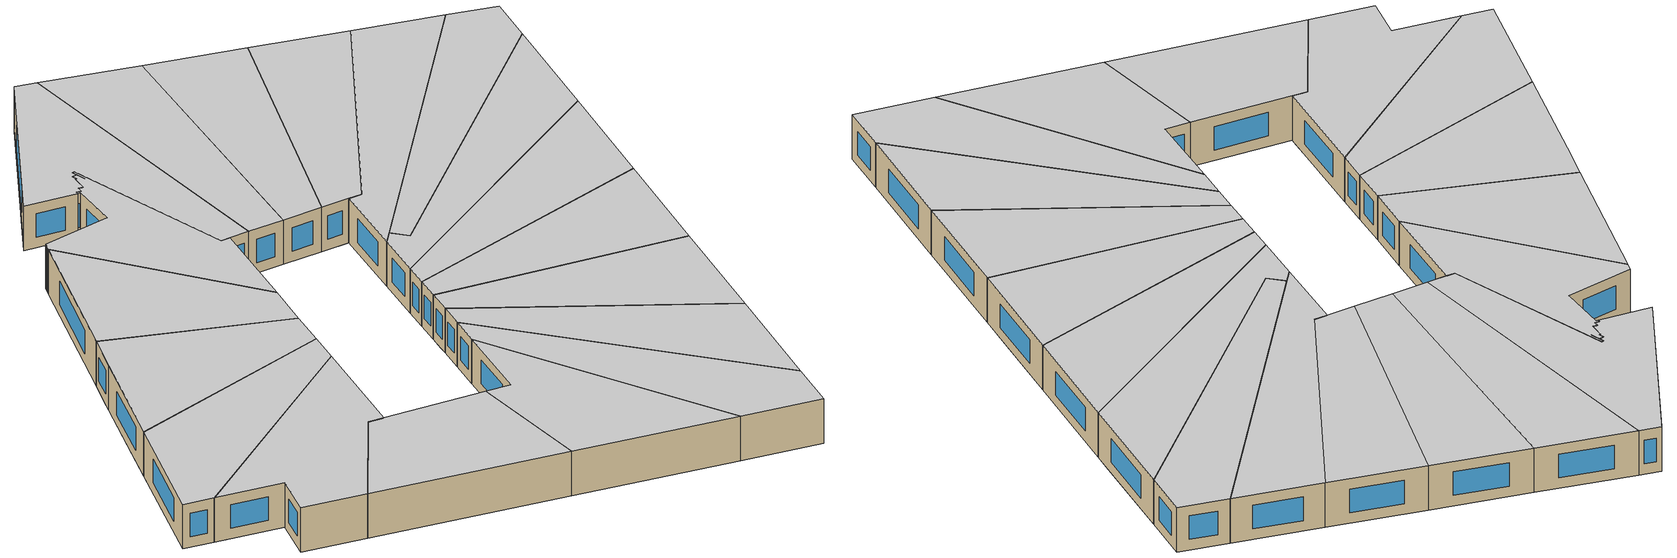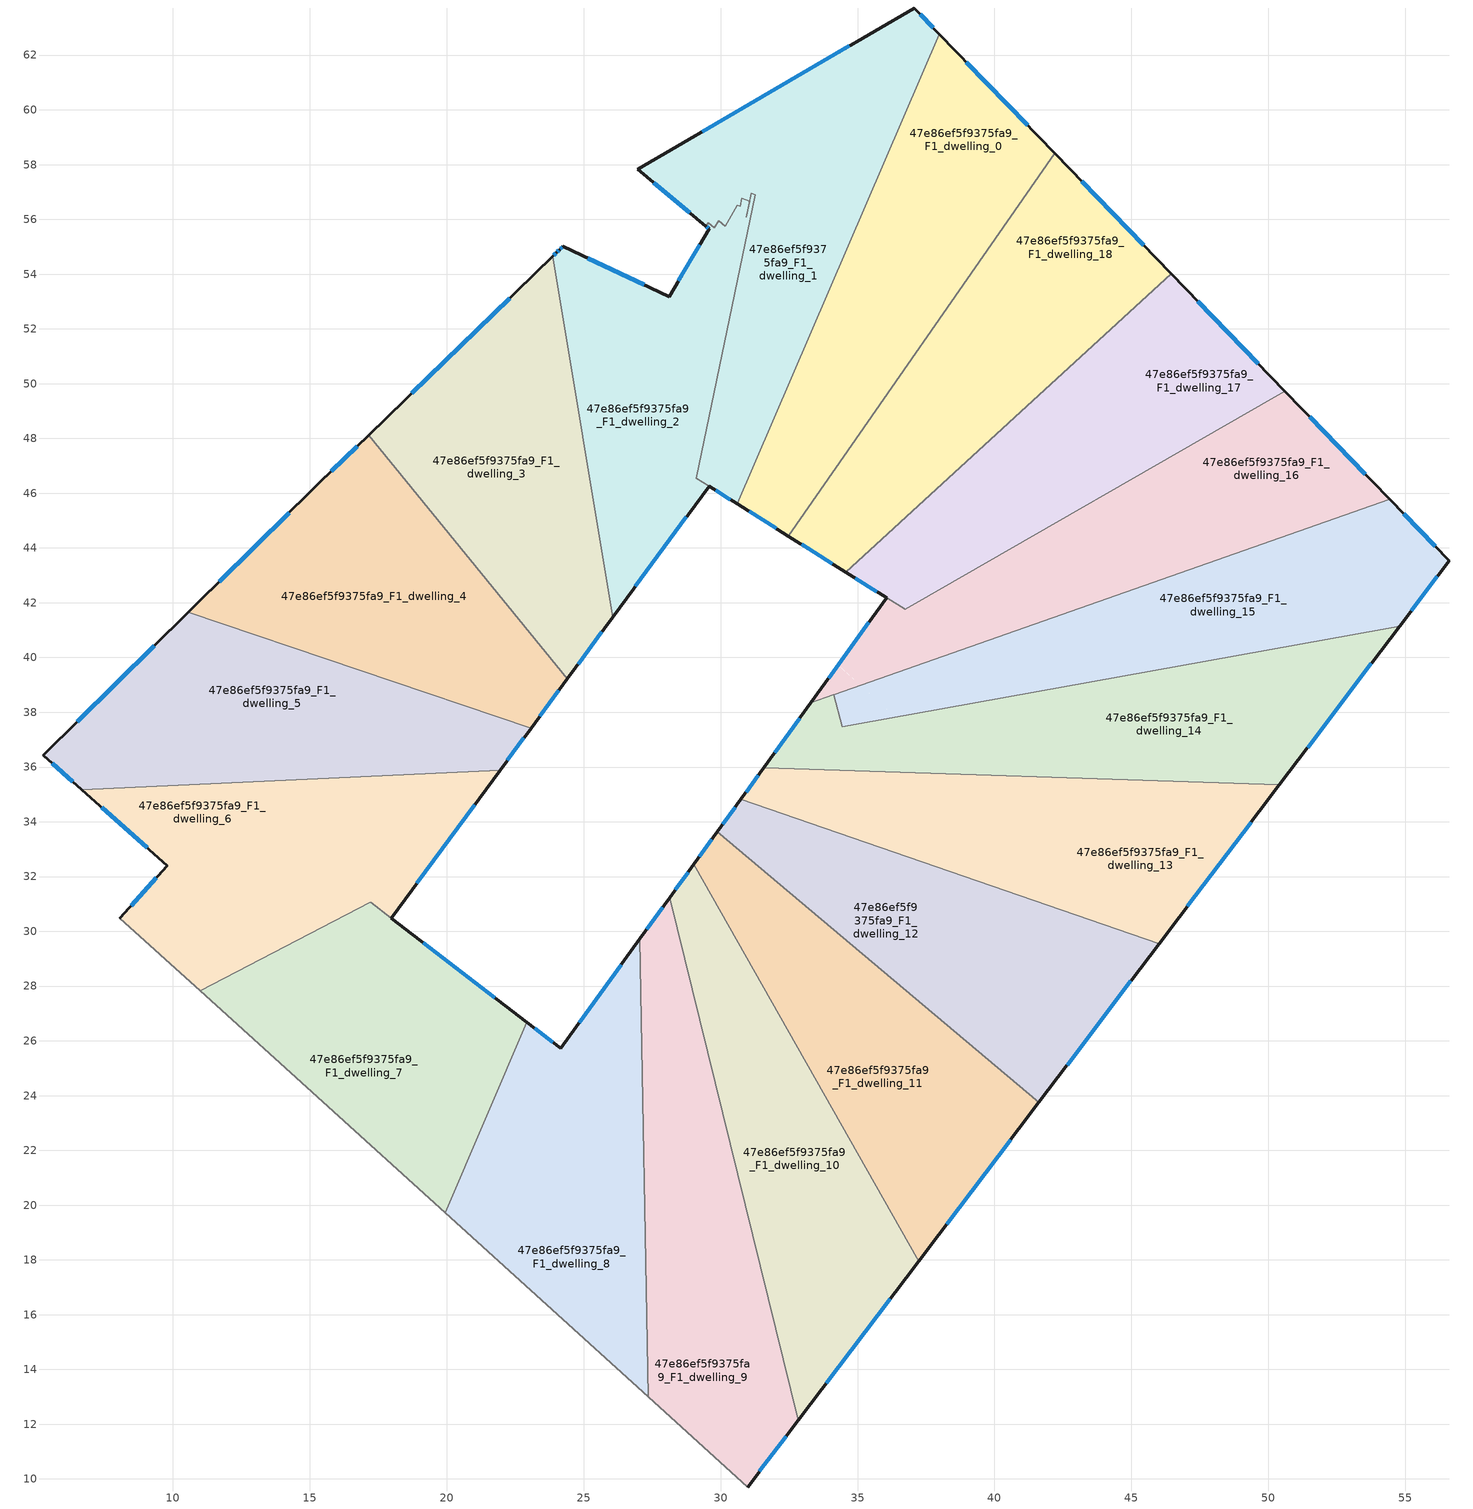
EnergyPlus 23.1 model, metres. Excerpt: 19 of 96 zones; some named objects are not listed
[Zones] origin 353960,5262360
47e86ef5f9375fa9_F1_dwelling_0
 floor to 47e86ef5f9375fa9_F0_dwelling_19 (EU_floor_Construction): 37.99,62.77 42.2,58.42 39.85,55.05 36.12,58.43 z3
 floor to 47e86ef5f9375fa9_F0_dwelling_18 (EU_floor_Construction): 39.85,55.05 37.68,51.92 34.54,54.77 36.12,58.43 z3
 floor to 47e86ef5f9375fa9_F0_dwelling_17 (EU_floor_Construction): 37.68,51.92 35.54,48.85 32.99,51.16 34.54,54.77 z3
 floor to 47e86ef5f9375fa9_F0_dwelling_16 (EU_floor_Construction): 35.54,48.85 33.27,45.57 31.33,47.32 32.99,51.16 z3
 floor to 47e86ef5f9375fa9_F0_dwelling_15 (EU_floor_Construction): 33.27,45.57 32.48,44.44 30.6,45.62 31.33,47.32 z3
 wall outside (EU_wall_Construction): 42.2,58.42 37.99,62.77 / 30.6,45.62 32.48,44.44 z3:6
 wall to 47e86ef5f9375fa9_F1_dwelling_1 (EU_wall_Construction): 37.99,62.77 30.6,45.62 z3:6
 wall to 47e86ef5f9375fa9_F1_dwelling_18 (EU_wall_Construction): 32.48,44.44 42.2,58.42 z3:6
 window (EU_Window_Construction): 41.21,59.44 38.98,61.75 / 31.04,45.34 32.04,44.71 z3.7:5.3
 ceiling to 47e86ef5f9375fa9_F2_dwelling_0 (EU_floor_Construction): 32.48,44.44 42.2,58.42 37.99,62.77 30.6,45.62 z6
47e86ef5f9375fa9_F1_dwelling_1
 floor to 47e86ef5f9375fa9_F0_dwelling_17 (EU_floor_Construction): 31.26,56.91 31.12,56.96 30.93,56.07 31.06,56.67 30.78,56.78 30.71,56.48 30.61,56.52 30.16,55.76 29.93,55.95 29.77,55.69 29.54,55.88 29.46,55.75 26.97,57.82 29.52,59.31 34.54,54.77 32.99,51.16 30.53,53.38 z3
 floor to 47e86ef5f9375fa9_F0_dwelling_19 (EU_floor_Construction): 37.07,63.72 37.99,62.77 36.12,58.43 32.93,61.31 z3
 floor to 47e86ef5f9375fa9_F0_dwelling_18 (EU_floor_Construction): 36.12,58.43 34.54,54.77 29.52,59.31 32.93,61.31 z3
 floor to 47e86ef5f9375fa9_F0_dwelling_15 (EU_floor_Construction): 31.33,47.32 30.6,45.62 29.11,46.55 29.6,48.9 z3
 floor to 47e86ef5f9375fa9_F0_dwelling_16 (EU_floor_Construction): 32.99,51.16 31.33,47.32 29.6,48.9 30.53,53.38 z3
 wall outside (EU_wall_Construction): 37.99,62.77 37.07,63.72 26.97,57.82 29.46,55.75 / 29.58,46.26 30.6,45.62 z3:6
 wall to 47e86ef5f9375fa9_F1_dwelling_2 (EU_wall_Construction): 31.12,56.96 31.26,56.91 29.11,46.55 29.58,46.26 / 31.12,56.96 30.93,56.07 / 29.46,55.75 29.54,55.88 29.77,55.69 29.93,55.95 30.16,55.76 30.61,56.52 30.71,56.48 30.78,56.78 31.06,56.67 30.93,56.07 z3:6
 window (EU_Window_Construction): 27.55,57.34 28.88,56.24 / 34.69,62.34 29.34,59.21 / 37.77,62.99 37.28,63.5 / 29.82,46.11 30.36,45.77 z3.7:5.3
 ceiling to 47e86ef5f9375fa9_F2_dwelling_1 (EU_floor_Construction): 30.6,45.62 37.99,62.77 37.07,63.72 26.97,57.82 29.46,55.75 29.54,55.88 29.77,55.69 29.93,55.95 30.16,55.76 30.61,56.52 30.71,56.48 30.78,56.78 31.06,56.67 30.93,56.07 31.12,56.96 31.26,56.91 29.11,46.55 z6
47e86ef5f9375fa9_F1_dwelling_10
 floor to 47e86ef5f9375fa9_F0_dwelling_2 (EU_floor_Construction): 34.72,22.38 37.23,17.95 35.67,15.88 30.83,20.26 29.06,27.5 z3
 floor to 47e86ef5f9375fa9_F0_dwelling_1 (EU_floor_Construction): 35.67,15.88 33.29,12.75 32.5,13.48 30.83,20.26 z3
 floor to 47e86ef5f9375fa9_F0_dwelling_3 (EU_floor_Construction): 29.02,32.45 34.72,22.38 29.06,27.5 28.14,31.23 z3
 floor to 47e86ef5f9375fa9_F0_dwelling_0 (EU_floor_Construction): 33.29,12.75 32.83,12.14 32.5,13.48 z3
 wall outside (EU_wall_Construction): 29.02,32.45 28.14,31.23 / 32.83,12.13 37.23,17.95 z3:6
 wall to 47e86ef5f9375fa9_F1_dwelling_11 (EU_wall_Construction): 37.23,17.95 29.02,32.45 z3:6
 wall to 47e86ef5f9375fa9_F1_dwelling_9 (EU_wall_Construction): 28.14,31.23 32.83,12.13 z3:6
 window (EU_Window_Construction): 28.81,32.16 28.35,31.51 / 33.86,13.5 36.19,16.58 z3.7:5.3
 ceiling to 47e86ef5f9375fa9_F2_dwelling_10 (EU_floor_Construction): 32.83,12.13 37.23,17.95 29.02,32.45 28.14,31.23 z6
47e86ef5f9375fa9_F1_dwelling_11
 floor to 47e86ef5f9375fa9_F0_dwelling_3 (EU_floor_Construction): 40.72,22.55 38.2,19.23 34.72,22.38 29.02,32.45 29.32,32.86 z3
 floor to 47e86ef5f9375fa9_F0_dwelling_2 (EU_floor_Construction): 38.2,19.23 37.23,17.95 34.72,22.38 z3
 floor to 47e86ef5f9375fa9_F0_dwelling_4 (EU_floor_Construction): 41.62,23.75 40.72,22.55 29.32,32.86 29.89,33.64 z3
 wall outside (EU_wall_Construction): 29.89,33.64 29.02,32.45 / 37.23,17.95 41.62,23.75 z3:6
 wall to 47e86ef5f9375fa9_F1_dwelling_12 (EU_wall_Construction): 41.62,23.75 29.89,33.64 z3:6
 window (EU_Window_Construction): 29.68,33.36 29.22,32.73 / 38.26,19.31 40.59,22.39 z3.7:5.3
 ceiling to 47e86ef5f9375fa9_F2_dwelling_11 (EU_floor_Construction): 37.23,17.95 41.62,23.75 29.89,33.64 29.02,32.45 z6
47e86ef5f9375fa9_F1_dwelling_12
 floor to 47e86ef5f9375fa9_F0_dwelling_4 (EU_floor_Construction): 34.98,33.35 43.24,25.88 41.62,23.75 29.89,33.64 30.73,34.81 z3
 floor to 47e86ef5f9375fa9_F0_dwelling_5 (EU_floor_Construction): 45.22,29.83 45.82,29.29 43.24,25.88 34.98,33.35 z3
 floor adiabatic (EU_floor_Construction): 46.02,29.55 45.82,29.29 45.22,29.83 z3
 wall outside (EU_wall_Construction): 30.73,34.81 29.89,33.64 / 41.62,23.75 46.02,29.55 z3:6
 wall to 47e86ef5f9375fa9_F1_dwelling_13 (EU_wall_Construction): 46.02,29.55 30.73,34.81 z3:6
 window (EU_Window_Construction): 30.53,34.54 30.08,33.92 / 42.66,25.11 44.99,28.19 z3.7:5.3
 ceiling to 47e86ef5f9375fa9_F2_dwelling_12 (EU_floor_Construction): 41.62,23.75 46.02,29.55 30.73,34.81 29.89,33.64 z6
47e86ef5f9375fa9_F1_dwelling_13
 floor to 47e86ef5f9375fa9_F0_dwelling_6 (EU_floor_Construction): 48.47,32.79 46.02,29.55 45.22,29.83 38.7,35.73 45.45,35.51 z3
 floor to 47e86ef5f9375fa9_F0_dwelling_5 (EU_floor_Construction): 45.22,29.83 34.98,33.35 32.11,35.95 38.7,35.74 z3
 floor to 47e86ef5f9375fa9_F0_dwelling_4 (EU_floor_Construction): 34.98,33.35 30.73,34.81 31.57,35.97 32.11,35.95 z3
 floor to 47e86ef5f9375fa9_F0_dwelling_7 (EU_floor_Construction): 50.41,35.35 48.47,32.79 45.45,35.51 z3
 wall outside (EU_wall_Construction): 31.57,35.97 30.73,34.81 / 46.02,29.55 50.41,35.35 z3:6
 wall to 47e86ef5f9375fa9_F1_dwelling_14 (EU_wall_Construction): 50.41,35.35 31.57,35.97 z3:6
 window (EU_Window_Construction): 31.37,35.7 30.93,35.08 / 47.05,30.92 49.38,33.99 z3.7:5.3
 ceiling to 47e86ef5f9375fa9_F2_dwelling_13 (EU_floor_Construction): 46.02,29.55 50.41,35.35 31.57,35.97 30.73,34.81 z6
47e86ef5f9375fa9_F1_dwelling_14
 floor to 47e86ef5f9375fa9_F0_dwelling_7 (EU_floor_Construction): 51.06,36.21 50.41,35.35 45.45,35.51 41.81,38.8 47.14,39.76 z3
 floor to 47e86ef5f9375fa9_F0_dwelling_6 (EU_floor_Construction): 45.45,35.51 38.7,35.73 36.39,37.82 41.81,38.8 z3
 floor to 47e86ef5f9375fa9_F0_dwelling_8 (EU_floor_Construction): 53.98,40.07 51.06,36.21 47.14,39.76 53.13,40.85 z3
 floor to 47e86ef5f9375fa9_F0_dwelling_5 (EU_floor_Construction): 36.39,37.82 38.7,35.74 32.11,35.95 32.02,36.04 31.78,36.26 33.29,38.35 34.12,38.64 34.44,37.47 z3
 floor to 47e86ef5f9375fa9_F0_dwelling_9 (EU_floor_Construction): 54.8,41.15 53.98,40.07 53.13,40.85 z3
 floor to 47e86ef5f9375fa9_F0_dwelling_4 (EU_floor_Construction): 32.02,36.04 32.11,35.95 31.57,35.97 31.78,36.25 z3
 wall outside (EU_wall_Construction): 50.41,35.35 54.8,41.15 / 33.29,38.35 31.57,35.97 z3:6
 wall to 47e86ef5f9375fa9_F1_dwelling_15 (EU_wall_Construction): 54.8,41.15 34.44,37.47 34.13,38.64 z3:6
 wall to 47e86ef5f9375fa9_F1_dwelling_16 (EU_wall_Construction): 34.12,38.64 33.29,38.35 z3:6
 window (EU_Window_Construction): 51.44,36.71 53.77,39.79 / 32.89,37.79 31.97,36.53 z3.7:5.3
 ceiling to 47e86ef5f9375fa9_F2_dwelling_14 (EU_floor_Construction): 50.41,35.35 54.8,41.15 34.44,37.47 34.13,38.64 33.29,38.35 31.57,35.97 z6
47e86ef5f9375fa9_F1_dwelling_15
 floor to 47e86ef5f9375fa9_F0_dwelling_8 (EU_floor_Construction): 53.13,40.85 47.14,39.76 44.4,42.25 49.57,44.06 z3
 floor to 47e86ef5f9375fa9_F0_dwelling_7 (EU_floor_Construction): 47.14,39.76 41.81,38.8 39.79,40.63 44.4,42.25 z3
 floor to 47e86ef5f9375fa9_F0_dwelling_9 (EU_floor_Construction): 54.43,45.77 56.6,43.53 54.8,41.15 53.13,40.85 49.57,44.06 z3
 floor to 47e86ef5f9375fa9_F0_dwelling_6 (EU_floor_Construction): 41.81,38.8 36.39,37.82 35.11,38.99 39.79,40.63 z3
 floor to 47e86ef5f9375fa9_F0_dwelling_5 (EU_floor_Construction): 36.39,37.82 34.44,37.47 34.13,38.64 35.1,38.98 z3
 wall outside (EU_wall_Construction): 54.8,41.15 56.6,43.53 54.43,45.77 z3:6
 wall to 47e86ef5f9375fa9_F1_dwelling_16 (EU_wall_Construction): 54.43,45.77 34.13,38.64 z3:6
 window (EU_Window_Construction): 56.09,44.05 54.94,45.24 / 55.22,41.71 56.18,42.97 z3.7:5.3
 ceiling to 47e86ef5f9375fa9_F2_dwelling_15 (EU_floor_Construction): 54.8,41.15 56.6,43.53 54.43,45.77 34.13,38.64 34.44,37.47 z6
47e86ef5f9375fa9_F1_dwelling_16
 floor to 47e86ef5f9375fa9_F0_dwelling_9 (EU_floor_Construction): 50.61,49.72 54.43,45.77 49.57,44.06 46.15,47.16 z3
 floor to 47e86ef5f9375fa9_F0_dwelling_16 (EU_floor_Construction): 37.67,42.29 37.2,41.77 37.03,41.58 36.75,41.75 z3
 floor to 47e86ef5f9375fa9_F0_dwelling_7 (EU_floor_Construction): 44.4,42.25 39.79,40.63 37.85,42.39 41.76,44.63 z3
 floor to 47e86ef5f9375fa9_F0_dwelling_6 (EU_floor_Construction): 39.79,40.63 35.11,38.99 34.29,39.73 36.06,42.18 37.03,41.58 37.2,41.77 37.67,42.29 37.85,42.39 z3
 floor adiabatic (EU_floor_Construction): 49.57,44.06 44.4,42.25 41.76,44.63 46.15,47.16 z3
 floor to 47e86ef5f9375fa9_F0_dwelling_5 (EU_floor_Construction): 35.1,38.98 33.29,38.35 34.29,39.72 z3
 wall outside (EU_wall_Construction): 54.43,45.77 50.61,49.72 / 36.06,42.18 33.29,38.35 z3:6
 wall to 47e86ef5f9375fa9_F1_dwelling_17 (EU_wall_Construction): 50.61,49.72 36.75,41.76 / 36.74,41.75 36.06,42.18 z3:6
 window (EU_Window_Construction): 53.53,46.7 51.51,48.79 / 35.41,41.28 33.94,39.25 z3.7:5.3
 ceiling to 47e86ef5f9375fa9_F2_dwelling_16 (EU_floor_Construction): 54.43,45.77 50.61,49.72 36.74,41.75 36.06,42.18 33.29,38.35 z6
47e86ef5f9375fa9_F1_dwelling_17
 floor to 47e86ef5f9375fa9_F0_dwelling_18 (EU_floor_Construction): 45,50.39 42.47,47.59 40.95,48.97 43.74,51.53 z3
 floor to 47e86ef5f9375fa9_F0_dwelling_17 (EU_floor_Construction): 42.47,47.59 39.98,44.83 38.2,46.44 40.95,48.97 z3
 floor to 47e86ef5f9375fa9_F0_dwelling_19 (EU_floor_Construction): 46.45,54.02 47.4,53.04 45,50.39 43.74,51.53 z3
 floor to 47e86ef5f9375fa9_F0_dwelling_16 (EU_floor_Construction): 39.98,44.83 37.68,42.29 36.75,41.76 36.23,42.08 34.58,43.12 38.2,46.44 z3
 floor to 47e86ef5f9375fa9_F0_dwelling_9 (EU_floor_Construction): 47.4,53.04 50.61,49.72 46.15,47.16 43.91,49.18 z3
 floor to 47e86ef5f9375fa9_F0_dwelling_8 (EU_floor_Construction): 46.15,47.16 41.76,44.63 40.68,45.61 43.91,49.18 z3
 floor to 47e86ef5f9375fa9_F0_dwelling_7 (EU_floor_Construction): 41.76,44.63 37.85,42.39 37.81,42.43 40.68,45.61 z3
 wall outside (EU_wall_Construction): 34.57,43.12 36.06,42.19 / 50.61,49.72 46.45,54.02 z3:6
 wall to 47e86ef5f9375fa9_F1_dwelling_18 (EU_wall_Construction): 46.45,54.02 34.57,43.12 z3:6
 window (EU_Window_Construction): 34.92,42.9 35.71,42.41 / 49.63,50.73 47.43,53.01 z3.7:5.3
 ceiling to 47e86ef5f9375fa9_F2_dwelling_17 (EU_floor_Construction): 50.61,49.72 46.45,54.02 34.57,43.12 36.06,42.19 36.74,41.75 z6
47e86ef5f9375fa9_F1_dwelling_18
 floor to 47e86ef5f9375fa9_F0_dwelling_16 (EU_floor_Construction): 38.2,46.44 34.58,43.12 32.48,44.44 33.67,43.69 34.35,44.59 33.27,45.57 35.54,48.85 z3
 floor to 47e86ef5f9375fa9_F0_dwelling_19 (EU_floor_Construction): 42.2,58.42 46.45,54.02 43.74,51.53 39.85,55.05 z3
 floor to 47e86ef5f9375fa9_F0_dwelling_15 (EU_floor_Construction): 34.35,44.59 33.67,43.69 32.48,44.44 33.27,45.57 z3
 floor to 47e86ef5f9375fa9_F0_dwelling_18 (EU_floor_Construction): 43.74,51.53 40.95,48.97 37.68,51.92 39.85,55.05 z3
 floor to 47e86ef5f9375fa9_F0_dwelling_17 (EU_floor_Construction): 40.95,48.97 38.2,46.44 35.54,48.85 37.68,51.92 z3
 wall outside (EU_wall_Construction): 46.45,54.02 42.2,58.42 / 32.48,44.44 34.57,43.12 z3:6
 window (EU_Window_Construction): 45.45,55.05 43.2,57.39 / 32.97,44.13 34.08,43.43 z3.7:5.3
 ceiling to 47e86ef5f9375fa9_F2_dwelling_18 (EU_floor_Construction): 46.45,54.02 42.2,58.42 32.48,44.44 34.57,43.12 z6
47e86ef5f9375fa9_F1_dwelling_2
 floor to 47e86ef5f9375fa9_F0_dwelling_15 (EU_floor_Construction): 29.6,48.9 29.11,46.55 29.58,46.26 27.85,43.92 27.79,43.83 27.73,43.75 27.7,43.71 25.33,45.86 23.98,53.98 z3
 floor to 47e86ef5f9375fa9_F0_dwelling_17 (EU_floor_Construction): 31.26,56.91 30.53,53.38 29.03,54.73 29.58,55.66 29.46,55.75 29.54,55.88 29.77,55.69 29.93,55.95 30.16,55.76 30.61,56.52 30.71,56.48 30.78,56.78 31.06,56.67 30.93,56.07 31.12,56.96 z3
 floor to 47e86ef5f9375fa9_F0_dwelling_14 (EU_floor_Construction): 27.7,43.71 26.05,41.47 25.33,45.86 z3
 floor to 47e86ef5f9375fa9_F0_dwelling_16 (EU_floor_Construction): 29.03,54.73 30.53,53.38 29.6,48.9 23.98,53.98 23.87,54.66 24.23,55.01 28.11,53.18 z3
 wall outside (EU_wall_Construction): 29.46,55.75 29.58,55.66 28.11,53.18 24.23,55.01 24.12,54.9 24.01,54.79 23.87,54.66 / 26.05,41.47 29.58,46.26 z3:6
 wall to 47e86ef5f9375fa9_F1_dwelling_3 (EU_wall_Construction): 23.87,54.66 26.05,41.47 z3:6
 window (EU_Window_Construction): 23.97,54.76 23.9,54.69 / 24.09,54.87 24.03,54.81 / 24.21,54.98 24.15,54.93 / 27.2,53.61 25.15,54.58 / 29.24,55.07 28.46,53.76 / 29.49,55.73 29.55,55.68 / 26.88,42.59 28.75,45.13 z3.7:5.3
 ceiling to 47e86ef5f9375fa9_F2_dwelling_2 (EU_floor_Construction): 29.58,46.26 29.11,46.55 31.26,56.91 31.12,56.96 30.93,56.07 31.06,56.67 30.78,56.78 30.71,56.48 30.61,56.52 30.16,55.76 29.93,55.95 29.77,55.69 29.54,55.88 29.46,55.75 29.58,55.66 28.11,53.18 24.23,55.01 24.12,54.9 24.01,54.79 23.87,54.66 26.05,41.47 z6
47e86ef5f9375fa9_F1_dwelling_3
 floor to 47e86ef5f9375fa9_F0_dwelling_16 (EU_floor_Construction): 23.87,54.66 23.98,53.98 23.56,54.36 z3
 floor adiabatic (EU_floor_Construction): 23.98,53.98 26.05,41.47 24.41,39.23 17.14,48.12 23.87,54.66 23.56,54.36 z3
 wall outside (EU_wall_Construction): 24.41,39.23 26.05,41.47 / 23.87,54.66 17.14,48.12 z3:6
 wall to 47e86ef5f9375fa9_F1_dwelling_4 (EU_wall_Construction): 17.14,48.12 24.41,39.23 z3:6
 window (EU_Window_Construction): 24.79,39.75 25.67,40.94 / 22.29,53.12 18.72,49.66 z3.7:5.3
 ceiling to 47e86ef5f9375fa9_F2_dwelling_3 (EU_floor_Construction): 24.41,39.23 26.05,41.47 23.87,54.66 17.14,48.12 z6
47e86ef5f9375fa9_F1_dwelling_4
 floor to 47e86ef5f9375fa9_F0_dwelling_13 (EU_floor_Construction): 23.69,40.1 24.41,39.23 23.08,37.42 16.03,39.8 12.2,43.27 15.37,46.4 16.03,47.04 z3
 floor to 47e86ef5f9375fa9_F0_dwelling_14 (EU_floor_Construction): 17.14,48.12 23.69,40.1 16.03,47.04 z3
 floor to 47e86ef5f9375fa9_F0_dwelling_12 (EU_floor_Construction): 16.03,39.8 10.56,41.65 12.2,43.27 z3
 wall outside (EU_wall_Construction): 23.08,37.42 24.41,39.23 / 17.14,48.12 15.37,46.4 10.56,41.65 z3:6
 wall to 47e86ef5f9375fa9_F1_dwelling_5 (EU_wall_Construction): 10.56,41.65 23.08,37.42 z3:6
 window (EU_Window_Construction): 23.39,37.85 24.09,38.8 / 14.24,45.29 11.69,42.76 / 16.73,47.72 15.79,46.81 z3.7:5.3
 ceiling to 47e86ef5f9375fa9_F2_dwelling_4 (EU_floor_Construction): 23.08,37.42 24.41,39.23 17.14,48.12 15.37,46.4 10.56,41.65 z6
47e86ef5f9375fa9_F1_dwelling_5
 floor to 47e86ef5f9375fa9_F0_dwelling_12 (EU_floor_Construction): 16.03,39.8 20.43,35.82 13.25,35.48 8.59,39.7 8.63,39.74 10.56,41.65 z3
 floor to 47e86ef5f9375fa9_F0_dwelling_11 (EU_floor_Construction): 13.25,35.48 6.67,35.18 5.27,36.42 8.59,39.7 z3
 floor to 47e86ef5f9375fa9_F0_dwelling_13 (EU_floor_Construction): 23.08,37.42 21.95,35.89 20.43,35.82 16.03,39.8 z3
 wall outside (EU_wall_Construction): 21.95,35.89 23.08,37.42 / 10.56,41.65 5.27,36.42 6.67,35.18 z3:6
 wall to 47e86ef5f9375fa9_F1_dwelling_6 (EU_wall_Construction): 6.67,35.18 21.95,35.89 z3:6
 window (EU_Window_Construction): 22.21,36.25 22.81,37.06 / 5.6,36.13 6.34,35.47 / 9.32,40.42 6.51,37.65 z3.7:5.3
 ceiling to 47e86ef5f9375fa9_F2_dwelling_5 (EU_floor_Construction): 21.95,35.89 23.08,37.42 10.56,41.65 5.27,36.42 6.67,35.18 z6
47e86ef5f9375fa9_F1_dwelling_6
 floor to 47e86ef5f9375fa9_F0_dwelling_11 (EU_floor_Construction): 17.22,31.06 14.72,29.76 10.71,33.4 9.8,32.4 6.67,35.18 13.25,35.48 18.29,30.92 17.97,30.48 z3
 floor adiabatic (EU_floor_Construction): 14.72,29.76 11,27.82 8.06,30.48 10.71,33.4 z3
 floor to 47e86ef5f9375fa9_F0_dwelling_12 (EU_floor_Construction): 21.31,35.02 18.33,30.96 18.29,30.92 13.25,35.48 20.43,35.82 z3
 floor to 47e86ef5f9375fa9_F0_dwelling_13 (EU_floor_Construction): 21.95,35.89 21.31,35.02 20.43,35.82 z3
 wall outside (EU_wall_Construction): 6.67,35.18 9.8,32.4 8.06,30.48 / 17.97,30.48 21.95,35.89 z3:6
 wall adiabatic (EU_wall_Construction): 8.06,30.48 11,27.82 z3:6
 wall to 47e86ef5f9375fa9_F1_dwelling_7 (EU_wall_Construction): 11,27.82 17.21,31.06 / 17.22,31.06 17.97,30.48 z3:6
 window (EU_Window_Construction): 9.39,31.95 8.47,30.93 / 7.41,34.52 9.06,33.05 / 18.91,31.75 21.01,34.62 z3.7:5.3
 ceiling to 47e86ef5f9375fa9_F2_dwelling_6 (EU_floor_Construction): 17.97,30.48 21.95,35.89 6.67,35.18 9.8,32.4 8.06,30.48 11,27.82 17.22,31.06 z6
47e86ef5f9375fa9_F1_dwelling_7
 floor to 47e86ef5f9375fa9_F0_dwelling_10 (EU_floor_Construction): 21.11,23.98 21.01,23.87 21.52,23.41 21.15,22.53 19.2,20.38 11,27.82 14.73,29.76 z3
 floor to 47e86ef5f9375fa9_F0_dwelling_11 (EU_floor_Construction): 22.91,26.68 22.35,25.35 21.11,23.98 14.73,29.76 17.21,31.06 17.97,30.48 z3
 floor to 47e86ef5f9375fa9_F0_dwelling_0 (EU_floor_Construction): 21.15,22.53 19.94,19.71 19.2,20.38 z3
 floor to 47e86ef5f9375fa9_F0_dwelling_1 (EU_floor_Construction): 22.35,25.35 21.52,23.41 21.01,23.87 z3
 wall outside (EU_wall_Construction): 22.91,26.68 17.97,30.48 z3:6
 wall to 47e86ef5f9375fa9_F1_dwelling_8 (EU_wall_Construction): 19.94,19.71 22.91,26.68 z3:6
 wall adiabatic (EU_wall_Construction): 11,27.82 19.94,19.71 z3:6
 window (EU_Window_Construction): 21.75,27.57 19.14,29.59 z3.7:5.3
 ceiling to 47e86ef5f9375fa9_F2_dwelling_7 (EU_floor_Construction): 19.94,19.71 22.91,26.68 17.97,30.48 17.21,31.06 11,27.82 z6
47e86ef5f9375fa9_F1_dwelling_8
 floor to 47e86ef5f9375fa9_F0_dwelling_0 (EU_floor_Construction): 27.26,18.21 27.35,13 19.94,19.71 21.15,22.53 21.75,23.2 z3
 floor to 47e86ef5f9375fa9_F0_dwelling_1 (EU_floor_Construction): 27.16,23.58 27.26,18.22 21.52,23.41 22.35,25.35 23.29,26.39 24.16,25.72 24.41,26.07 z3
 floor to 47e86ef5f9375fa9_F0_dwelling_10 (EU_floor_Construction): 21.75,23.2 21.15,22.53 21.52,23.41 z3
 floor to 47e86ef5f9375fa9_F0_dwelling_3 (EU_floor_Construction): 27.06,29.73 27.06,29.31 26.88,29.48 z3
 floor to 47e86ef5f9375fa9_F0_dwelling_11 (EU_floor_Construction): 23.29,26.39 22.35,25.35 22.91,26.68 z3
 floor to 47e86ef5f9375fa9_F0_dwelling_2 (EU_floor_Construction): 27.06,29.31 27.16,23.58 24.41,26.07 26.88,29.48 z3
 wall outside (EU_wall_Construction): 27.05,29.73 24.16,25.72 22.91,26.68 z3:6
 wall to 47e86ef5f9375fa9_F1_dwelling_9 (EU_wall_Construction): 27.35,13 27.05,29.73 z3:6
 wall adiabatic (EU_wall_Construction): 19.94,19.71 27.35,13 z3:6
 window (EU_Window_Construction): 23.87,25.95 23.21,26.45 / 26.38,28.79 24.84,26.66 z3.7:5.3
 ceiling to 47e86ef5f9375fa9_F2_dwelling_8 (EU_floor_Construction): 27.35,13 27.05,29.73 24.16,25.72 22.91,26.68 19.94,19.71 z6
47e86ef5f9375fa9_F1_dwelling_9
 floor to 47e86ef5f9375fa9_F0_dwelling_1 (EU_floor_Construction): 30.83,20.26 32.5,13.48 27.26,18.22 27.16,23.58 z3
 floor to 47e86ef5f9375fa9_F0_dwelling_0 (EU_floor_Construction): 32.5,13.48 32.83,12.14 30.99,9.71 27.35,13 27.26,18.21 z3
 floor to 47e86ef5f9375fa9_F0_dwelling_2 (EU_floor_Construction): 29.06,27.5 30.83,20.26 27.16,23.58 27.06,29.31 z3
 floor to 47e86ef5f9375fa9_F0_dwelling_3 (EU_floor_Construction): 28.14,31.23 29.06,27.5 27.06,29.31 27.06,29.72 z3
 wall outside (EU_wall_Construction): 28.14,31.23 27.05,29.73 / 30.99,9.71 32.83,12.13 z3:6
 wall adiabatic (EU_wall_Construction): 27.35,13 30.99,9.71 z3:6
 window (EU_Window_Construction): 27.89,30.88 27.31,30.08 / 31.42,10.28 32.39,11.56 z3.7:5.3
 ceiling to 47e86ef5f9375fa9_F2_dwelling_9 (EU_floor_Construction): 30.99,9.71 32.83,12.13 28.14,31.23 27.05,29.73 27.35,13 z6
[Building]
EU S2 Campaign: North Axis=0; Terrain=City; Solar Distribution=FullExterior
[Site:Location]
Budapest.Ferenc.Liszt.Intl.AP: Latitude=47.437; Longitude=19.256; Time Zone=1; Elevation=185
[SizingPeriod:WeatherFileDays]
AnnualSizingPeriod: Begin Month=1; Begin Day of Month=1; End Month=12; End Day of Month=31; Day of Week for Start Day=Monday; Use Weather File Daylight Saving Period=No; Use Weather File Rain and Snow Indicators=No
[MATERIAL]
EU_InternalMass_Material: Roughness=MediumRough; Thickness=0.1; Conductivity=1; Density=1800; Specific Heat=900; Thermal Absorptance=0.9; Solar Absorptance=0.7; Visible Absorptance=0.7
[MATERIAL:NOMASS] Roughness=MediumRough; Thermal Absorptance=0.9; Solar Absorptance=0.7; Visible Absorptance=0.7
Name | Thermal Resistance
EU_wall_NoMass | 0.832559
EU_floor_NoMass | 0.872794
[WINDOWMATERIAL:SIMPLEGLAZINGSYSTEM]
EU_Window_SimpleGlazing: UFactor=2.79869; Solar Heat Gain Coefficient=0.75; Visible Transmittance=0.75
[CONSTRUCTION]
EU_wall_Construction: EU_wall_NoMass
EU_floor_Construction: EU_floor_NoMass
EU_Window_Construction: EU_Window_SimpleGlazing
EU_InternalMass_Construction: EU_InternalMass_Material
[ZONE] Type=1; Multiplier=1; Ceiling Height=autocalculate; Floor Area=autocalculate; Part of Total Floor Area=Yes
Name | Volume
47e86ef5f9375fa9_F1_dwelling_0 | 213.086
47e86ef5f9375fa9_F1_dwelling_1 | 214.254
47e86ef5f9375fa9_F1_dwelling_10 | 200.943
47e86ef5f9375fa9_F1_dwelling_11 | 200.975
47e86ef5f9375fa9_F1_dwelling_12 | 200.944
47e86ef5f9375fa9_F1_dwelling_13 | 200.963
47e86ef5f9375fa9_F1_dwelling_14 | 205.91
47e86ef5f9375fa9_F1_dwelling_15 | 196.001
47e86ef5f9375fa9_F1_dwelling_16 | 203.055
47e86ef5f9375fa9_F1_dwelling_17 | 198.82
47e86ef5f9375fa9_F1_dwelling_18 | 211.207
47e86ef5f9375fa9_F1_dwelling_2 | 165.301
47e86ef5f9375fa9_F1_dwelling_3 | 200.962
47e86ef5f9375fa9_F1_dwelling_4 | 200.938
47e86ef5f9375fa9_F1_dwelling_5 | 200.969
47e86ef5f9375fa9_F1_dwelling_6 | 203.722
47e86ef5f9375fa9_F1_dwelling_7 | 198.181
47e86ef5f9375fa9_F1_dwelling_8 | 200.941
47e86ef5f9375fa9_F1_dwelling_9 | 200.983
[INTERNALMASS] Construction=EU_InternalMass_Construction
Name | Zone or ZoneList | Surface Area
47e86ef5f9375fa9_F1_dwelling_0_EU_InternalMass | 47e86ef5f9375fa9_F1_dwelling_0 | 71.0294
47e86ef5f9375fa9_F1_dwelling_1_EU_InternalMass | 47e86ef5f9375fa9_F1_dwelling_1 | 71.4255
47e86ef5f9375fa9_F1_dwelling_2_EU_InternalMass | 47e86ef5f9375fa9_F1_dwelling_2 | 55.1001
47e86ef5f9375fa9_F1_dwelling_3_EU_InternalMass | 47e86ef5f9375fa9_F1_dwelling_3 | 66.9872
47e86ef5f9375fa9_F1_dwelling_4_EU_InternalMass | 47e86ef5f9375fa9_F1_dwelling_4 | 66.9795
47e86ef5f9375fa9_F1_dwelling_5_EU_InternalMass | 47e86ef5f9375fa9_F1_dwelling_5 | 66.9897
47e86ef5f9375fa9_F1_dwelling_6_EU_InternalMass | 47e86ef5f9375fa9_F1_dwelling_6 | 67.9057
47e86ef5f9375fa9_F1_dwelling_7_EU_InternalMass | 47e86ef5f9375fa9_F1_dwelling_7 | 66.0639
47e86ef5f9375fa9_F1_dwelling_8_EU_InternalMass | 47e86ef5f9375fa9_F1_dwelling_8 | 66.9803
47e86ef5f9375fa9_F1_dwelling_9_EU_InternalMass | 47e86ef5f9375fa9_F1_dwelling_9 | 66.9945
47e86ef5f9375fa9_F1_dwelling_10_EU_InternalMass | 47e86ef5f9375fa9_F1_dwelling_10 | 66.9806
47e86ef5f9375fa9_F1_dwelling_11_EU_InternalMass | 47e86ef5f9375fa9_F1_dwelling_11 | 66.9916
47e86ef5f9375fa9_F1_dwelling_12_EU_InternalMass | 47e86ef5f9375fa9_F1_dwelling_12 | 66.9813
47e86ef5f9375fa9_F1_dwelling_13_EU_InternalMass | 47e86ef5f9375fa9_F1_dwelling_13 | 66.9877
47e86ef5f9375fa9_F1_dwelling_14_EU_InternalMass | 47e86ef5f9375fa9_F1_dwelling_14 | 68.6398
47e86ef5f9375fa9_F1_dwelling_15_EU_InternalMass | 47e86ef5f9375fa9_F1_dwelling_15 | 65.3337
47e86ef5f9375fa9_F1_dwelling_16_EU_InternalMass | 47e86ef5f9375fa9_F1_dwelling_16 | 67.6859
47e86ef5f9375fa9_F1_dwelling_17_EU_InternalMass | 47e86ef5f9375fa9_F1_dwelling_17 | 66.2751
47e86ef5f9375fa9_F1_dwelling_18_EU_InternalMass | 47e86ef5f9375fa9_F1_dwelling_18 | 70.3921
[OTHEREQUIPMENT] Fuel Type=Electricity; Design Level Calculation Method=Watts/Area; Power per Zone Floor Area=1; Fraction Latent=0; Fraction Radiant=0; Fraction Lost=0; Carbon Dioxide Generation Rate=0; EndUse Subcategory=EU_Step8_InternalGains
Name | Zone or ZoneList or Space or SpaceList | Schedule
EU_Step8_InternalGain_47e86ef5f9375fa9_F1_dwelling_0_f000 | 47e86ef5f9375fa9_F1_dwelling_0 | EU_Step8_GainSchedule_47e86ef5f9375fa9_F1_dwelling_0_f000
EU_Step8_InternalGain_47e86ef5f9375fa9_F1_dwelling_1_f000 | 47e86ef5f9375fa9_F1_dwelling_1 | EU_Step8_GainSchedule_47e86ef5f9375fa9_F1_dwelling_1_f000
EU_Step8_InternalGain_47e86ef5f9375fa9_F1_dwelling_2_f000 | 47e86ef5f9375fa9_F1_dwelling_2 | EU_Step8_GainSchedule_47e86ef5f9375fa9_F1_dwelling_2_f000
EU_Step8_InternalGain_47e86ef5f9375fa9_F1_dwelling_3_f000 | 47e86ef5f9375fa9_F1_dwelling_3 | EU_Step8_GainSchedule_47e86ef5f9375fa9_F1_dwelling_3_f000
EU_Step8_InternalGain_47e86ef5f9375fa9_F1_dwelling_4_f000 | 47e86ef5f9375fa9_F1_dwelling_4 | EU_Step8_GainSchedule_47e86ef5f9375fa9_F1_dwelling_4_f000
EU_Step8_InternalGain_47e86ef5f9375fa9_F1_dwelling_5_f000 | 47e86ef5f9375fa9_F1_dwelling_5 | EU_Step8_GainSchedule_47e86ef5f9375fa9_F1_dwelling_5_f000
EU_Step8_InternalGain_47e86ef5f9375fa9_F1_dwelling_6_f000 | 47e86ef5f9375fa9_F1_dwelling_6 | EU_Step8_GainSchedule_47e86ef5f9375fa9_F1_dwelling_6_f000
EU_Step8_InternalGain_47e86ef5f9375fa9_F1_dwelling_7_f000 | 47e86ef5f9375fa9_F1_dwelling_7 | EU_Step8_GainSchedule_47e86ef5f9375fa9_F1_dwelling_7_f000
EU_Step8_InternalGain_47e86ef5f9375fa9_F1_dwelling_8_f000 | 47e86ef5f9375fa9_F1_dwelling_8 | EU_Step8_GainSchedule_47e86ef5f9375fa9_F1_dwelling_8_f000
EU_Step8_InternalGain_47e86ef5f9375fa9_F1_dwelling_9_f000 | 47e86ef5f9375fa9_F1_dwelling_9 | EU_Step8_GainSchedule_47e86ef5f9375fa9_F1_dwelling_9_f000
EU_Step8_InternalGain_47e86ef5f9375fa9_F1_dwelling_10_f000 | 47e86ef5f9375fa9_F1_dwelling_10 | EU_Step8_GainSchedule_47e86ef5f9375fa9_F1_dwelling_10_f000
EU_Step8_InternalGain_47e86ef5f9375fa9_F1_dwelling_11_f000 | 47e86ef5f9375fa9_F1_dwelling_11 | EU_Step8_GainSchedule_47e86ef5f9375fa9_F1_dwelling_11_f000
EU_Step8_InternalGain_47e86ef5f9375fa9_F1_dwelling_12_f000 | 47e86ef5f9375fa9_F1_dwelling_12 | EU_Step8_GainSchedule_47e86ef5f9375fa9_F1_dwelling_12_f000
EU_Step8_InternalGain_47e86ef5f9375fa9_F1_dwelling_13_f000 | 47e86ef5f9375fa9_F1_dwelling_13 | EU_Step8_GainSchedule_47e86ef5f9375fa9_F1_dwelling_13_f000
EU_Step8_InternalGain_47e86ef5f9375fa9_F1_dwelling_14_f000 | 47e86ef5f9375fa9_F1_dwelling_14 | EU_Step8_GainSchedule_47e86ef5f9375fa9_F1_dwelling_14_f000
EU_Step8_InternalGain_47e86ef5f9375fa9_F1_dwelling_15_f000 | 47e86ef5f9375fa9_F1_dwelling_15 | EU_Step8_GainSchedule_47e86ef5f9375fa9_F1_dwelling_15_f000
EU_Step8_InternalGain_47e86ef5f9375fa9_F1_dwelling_16_f000 | 47e86ef5f9375fa9_F1_dwelling_16 | EU_Step8_GainSchedule_47e86ef5f9375fa9_F1_dwelling_16_f000
EU_Step8_InternalGain_47e86ef5f9375fa9_F1_dwelling_17_f000 | 47e86ef5f9375fa9_F1_dwelling_17 | EU_Step8_GainSchedule_47e86ef5f9375fa9_F1_dwelling_17_f000
EU_Step8_InternalGain_47e86ef5f9375fa9_F1_dwelling_18_f000 | 47e86ef5f9375fa9_F1_dwelling_18 | EU_Step8_GainSchedule_47e86ef5f9375fa9_F1_dwelling_18_f000
[ZONEVENTILATION:DESIGNFLOWRATE] Schedule=EU_AlwaysOn; Design Flow Rate Calculation Method=AirChanges/Hour; Air Changes per Hour=0.475469; Ventilation Type=Natural; Fan Pressure Rise=0; Fan Total Efficiency=1; Constant Term Coefficient=1; Temperature Term Coefficient=0; Velocity Term Coefficient=0; Velocity Squared Term Coefficient=0; Minimum Indoor Temperature=-100; Maximum Indoor Temperature=100; Delta Temperature=-100; Minimum Outdoor Temperature=-100; Maximum Outdoor Temperature=100; Maximum Wind Speed=40
Name | Zone or ZoneList or Space or SpaceList
EU_ConstantAir_47e86ef5f9375fa9_F1_dwelling_0 | 47e86ef5f9375fa9_F1_dwelling_0
EU_ConstantAir_47e86ef5f9375fa9_F1_dwelling_1 | 47e86ef5f9375fa9_F1_dwelling_1
EU_ConstantAir_47e86ef5f9375fa9_F1_dwelling_2 | 47e86ef5f9375fa9_F1_dwelling_2
EU_ConstantAir_47e86ef5f9375fa9_F1_dwelling_3 | 47e86ef5f9375fa9_F1_dwelling_3
EU_ConstantAir_47e86ef5f9375fa9_F1_dwelling_4 | 47e86ef5f9375fa9_F1_dwelling_4
EU_ConstantAir_47e86ef5f9375fa9_F1_dwelling_5 | 47e86ef5f9375fa9_F1_dwelling_5
EU_ConstantAir_47e86ef5f9375fa9_F1_dwelling_6 | 47e86ef5f9375fa9_F1_dwelling_6
EU_ConstantAir_47e86ef5f9375fa9_F1_dwelling_7 | 47e86ef5f9375fa9_F1_dwelling_7
EU_ConstantAir_47e86ef5f9375fa9_F1_dwelling_8 | 47e86ef5f9375fa9_F1_dwelling_8
EU_ConstantAir_47e86ef5f9375fa9_F1_dwelling_9 | 47e86ef5f9375fa9_F1_dwelling_9
EU_ConstantAir_47e86ef5f9375fa9_F1_dwelling_10 | 47e86ef5f9375fa9_F1_dwelling_10
EU_ConstantAir_47e86ef5f9375fa9_F1_dwelling_11 | 47e86ef5f9375fa9_F1_dwelling_11
EU_ConstantAir_47e86ef5f9375fa9_F1_dwelling_12 | 47e86ef5f9375fa9_F1_dwelling_12
EU_ConstantAir_47e86ef5f9375fa9_F1_dwelling_13 | 47e86ef5f9375fa9_F1_dwelling_13
EU_ConstantAir_47e86ef5f9375fa9_F1_dwelling_14 | 47e86ef5f9375fa9_F1_dwelling_14
EU_ConstantAir_47e86ef5f9375fa9_F1_dwelling_15 | 47e86ef5f9375fa9_F1_dwelling_15
EU_ConstantAir_47e86ef5f9375fa9_F1_dwelling_16 | 47e86ef5f9375fa9_F1_dwelling_16
EU_ConstantAir_47e86ef5f9375fa9_F1_dwelling_17 | 47e86ef5f9375fa9_F1_dwelling_17
EU_ConstantAir_47e86ef5f9375fa9_F1_dwelling_18 | 47e86ef5f9375fa9_F1_dwelling_18
[HVACTEMPLATE:THERMOSTAT] Constant Heating Setpoint=20; Constant Cooling Setpoint=50
EU_HeatOnly_47e86ef5f9375fa9_F2_dwelling_17; EU_HeatOnly_47e86ef5f9375fa9_F2_dwelling_18; EU_HeatOnly_47e86ef5f9375fa9_F3_dwelling_0; EU_HeatOnly_47e86ef5f9375fa9_F3_dwelling_1; EU_HeatOnly_47e86ef5f9375fa9_F3_dwelling_2; EU_HeatOnly_47e86ef5f9375fa9_F3_dwelling_3; EU_HeatOnly_47e86ef5f9375fa9_F3_dwelling_4; EU_HeatOnly_47e86ef5f9375fa9_F3_dwelling_5; EU_HeatOnly_47e86ef5f9375fa9_F3_dwelling_6; EU_HeatOnly_47e86ef5f9375fa9_F3_dwelling_7; EU_HeatOnly_47e86ef5f9375fa9_F3_dwelling_8; EU_HeatOnly_47e86ef5f9375fa9_F3_dwelling_9; EU_HeatOnly_47e86ef5f9375fa9_F3_dwelling_10; EU_HeatOnly_47e86ef5f9375fa9_F3_dwelling_11; EU_HeatOnly_47e86ef5f9375fa9_F3_dwelling_12; EU_HeatOnly_47e86ef5f9375fa9_F3_dwelling_13; EU_HeatOnly_47e86ef5f9375fa9_F3_dwelling_14; EU_HeatOnly_47e86ef5f9375fa9_F3_dwelling_15; EU_HeatOnly_47e86ef5f9375fa9_F3_dwelling_16; EU_HeatOnly_47e86ef5f9375fa9_F3_dwelling_17; EU_HeatOnly_47e86ef5f9375fa9_F3_dwelling_18; EU_HeatOnly_47e86ef5f9375fa9_F4_dwelling_0; EU_HeatOnly_47e86ef5f9375fa9_F4_dwelling_1; EU_HeatOnly_47e86ef5f9375fa9_F4_dwelling_2; EU_HeatOnly_47e86ef5f9375fa9_F4_dwelling_3; EU_HeatOnly_47e86ef5f9375fa9_F4_dwelling_4; EU_HeatOnly_47e86ef5f9375fa9_F4_dwelling_5; EU_HeatOnly_47e86ef5f9375fa9_F4_dwelling_6; EU_HeatOnly_47e86ef5f9375fa9_F4_dwelling_7; EU_HeatOnly_47e86ef5f9375fa9_F4_dwelling_8; EU_HeatOnly_47e86ef5f9375fa9_F4_dwelling_9; EU_HeatOnly_47e86ef5f9375fa9_F4_dwelling_10; EU_HeatOnly_47e86ef5f9375fa9_F4_dwelling_11; EU_HeatOnly_47e86ef5f9375fa9_F4_dwelling_12; EU_HeatOnly_47e86ef5f9375fa9_F4_dwelling_13; EU_HeatOnly_47e86ef5f9375fa9_F4_dwelling_14; EU_HeatOnly_47e86ef5f9375fa9_F4_dwelling_15; EU_HeatOnly_47e86ef5f9375fa9_F4_dwelling_16; EU_HeatOnly_47e86ef5f9375fa9_F4_dwelling_17; EU_HeatOnly_47e86ef5f9375fa9_F4_dwelling_18
[HVACTEMPLATE:ZONE:IDEALLOADSAIRSYSTEM] System Availability Schedule=EU_AlwaysOn; Maximum Heating Supply Air Temperature=50; Minimum Cooling Supply Air Temperature=13; Maximum Heating Supply Air Humidity Ratio=0.0156; Minimum Cooling Supply Air Humidity Ratio=0.0077; Heating Limit=NoLimit; Cooling Limit=NoLimit; Heating Availability Schedule=EU_AlwaysOn; Cooling Availability Schedule=EU_CoolingOff; Dehumidification Control Type=ConstantSensibleHeatRatio; Cooling Sensible Heat Ratio=0.7; Dehumidification Setpoint=60; Humidification Control Type=None; Humidification Setpoint=30; Outdoor Air Method=None; Outdoor Air Flow Rate per Person=0.00944; Outdoor Air Flow Rate per Zone Floor Area=0; Outdoor Air Flow Rate per Zone=0; Demand Controlled Ventilation Type=None; Outdoor Air Economizer Type=NoEconomizer; Heat Recovery Type=None; Sensible Heat Recovery Effectiveness=0.7; Latent Heat Recovery Effectiveness=0.65
Name | Template Thermostat
47e86ef5f9375fa9_F1_dwelling_0 | EU_HeatOnly_47e86ef5f9375fa9_F1_dwelling_0
47e86ef5f9375fa9_F1_dwelling_1 | EU_HeatOnly_47e86ef5f9375fa9_F1_dwelling_1
47e86ef5f9375fa9_F1_dwelling_2 | EU_HeatOnly_47e86ef5f9375fa9_F1_dwelling_2
47e86ef5f9375fa9_F1_dwelling_3 | EU_HeatOnly_47e86ef5f9375fa9_F1_dwelling_3
47e86ef5f9375fa9_F1_dwelling_4 | EU_HeatOnly_47e86ef5f9375fa9_F1_dwelling_4
47e86ef5f9375fa9_F1_dwelling_5 | EU_HeatOnly_47e86ef5f9375fa9_F1_dwelling_5
47e86ef5f9375fa9_F1_dwelling_6 | EU_HeatOnly_47e86ef5f9375fa9_F1_dwelling_6
47e86ef5f9375fa9_F1_dwelling_7 | EU_HeatOnly_47e86ef5f9375fa9_F1_dwelling_7
47e86ef5f9375fa9_F1_dwelling_8 | EU_HeatOnly_47e86ef5f9375fa9_F1_dwelling_8
47e86ef5f9375fa9_F1_dwelling_9 | EU_HeatOnly_47e86ef5f9375fa9_F1_dwelling_9
47e86ef5f9375fa9_F1_dwelling_10 | EU_HeatOnly_47e86ef5f9375fa9_F1_dwelling_10
47e86ef5f9375fa9_F1_dwelling_11 | EU_HeatOnly_47e86ef5f9375fa9_F1_dwelling_11
47e86ef5f9375fa9_F1_dwelling_12 | EU_HeatOnly_47e86ef5f9375fa9_F1_dwelling_12
47e86ef5f9375fa9_F1_dwelling_13 | EU_HeatOnly_47e86ef5f9375fa9_F1_dwelling_13
47e86ef5f9375fa9_F1_dwelling_14 | EU_HeatOnly_47e86ef5f9375fa9_F1_dwelling_14
47e86ef5f9375fa9_F1_dwelling_15 | EU_HeatOnly_47e86ef5f9375fa9_F1_dwelling_15
47e86ef5f9375fa9_F1_dwelling_16 | EU_HeatOnly_47e86ef5f9375fa9_F1_dwelling_16
47e86ef5f9375fa9_F1_dwelling_17 | EU_HeatOnly_47e86ef5f9375fa9_F1_dwelling_17
47e86ef5f9375fa9_F1_dwelling_18 | EU_HeatOnly_47e86ef5f9375fa9_F1_dwelling_18
[SIZING:ZONE] Zone Cooling Design Supply Air Temperature Input Method=SupplyAirTemperature; Zone Cooling Design Supply Air Temperature=13; Zone Heating Design Supply Air Temperature Input Method=SupplyAirTemperature; Zone Heating Design Supply Air Temperature=50; Zone Cooling Design Supply Air Humidity Ratio=0.008; Zone Heating Design Supply Air Humidity Ratio=0.008; Cooling Design Air Flow Method=DesignDay; Cooling Design Air Flow Rate=0; Cooling Minimum Air Flow per Zone Floor Area=0.000762; Cooling Minimum Air Flow=0; Cooling Minimum Air Flow Fraction=0.2; Heating Design Air Flow Method=DesignDay; Heating Design Air Flow Rate=0; Heating Maximum Air Flow per Zone Floor Area=0.002032; Heating Maximum Air Flow=0.141576; Heating Maximum Air Flow Fraction=0.3; Account for Dedicated Outdoor Air System=No; Dedicated Outdoor Air System Control Strategy=NeutralSupplyAir; Dedicated Outdoor Air Low Setpoint Temperature for Design=autosize; Dedicated Outdoor Air High Setpoint Temperature for Design=autosize; Zone Load Sizing Method=Sensible Load Only No Latent Load; Zone Latent Cooling Design Supply Air Humidity Ratio Input Method=HumidityRatioDifference; Zone Cooling Design Supply Air Humidity Ratio Difference=0.005; Zone Latent Heating Design Supply Air Humidity Ratio Input Method=HumidityRatioDifference; Zone Humidification Design Supply Air Humidity Ratio Difference=0.005
47e86ef5f9375fa9_F1_dwelling_0; 47e86ef5f9375fa9_F1_dwelling_1; 47e86ef5f9375fa9_F1_dwelling_2; 47e86ef5f9375fa9_F1_dwelling_3; 47e86ef5f9375fa9_F1_dwelling_4; 47e86ef5f9375fa9_F1_dwelling_5; 47e86ef5f9375fa9_F1_dwelling_6; 47e86ef5f9375fa9_F1_dwelling_7; 47e86ef5f9375fa9_F1_dwelling_8; 47e86ef5f9375fa9_F1_dwelling_9; 47e86ef5f9375fa9_F1_dwelling_10; 47e86ef5f9375fa9_F1_dwelling_11; 47e86ef5f9375fa9_F1_dwelling_12; 47e86ef5f9375fa9_F1_dwelling_13; 47e86ef5f9375fa9_F1_dwelling_14; 47e86ef5f9375fa9_F1_dwelling_15; 47e86ef5f9375fa9_F1_dwelling_16; 47e86ef5f9375fa9_F1_dwelling_17; 47e86ef5f9375fa9_F1_dwelling_18
[SCHEDULE:CONSTANT]
Name | Hourly Value
EU_AlwaysOn | 1
EU_CoolingOff | 0
[SCHEDULE:FILE] Column Number=1; Rows to Skip at Top=0; Number of Hours of Data=8760; Column Separator=Comma; Interpolate to Timestep=No; Minutes per Item=60; Adjust Schedule for Daylight Savings=Yes
Name | File
EU_Step8_GainSchedule_47e86ef5f9375fa9_F1_dwelling_0_f000 | ../../schedules/47e86ef5f9375fa9/47e86ef5f9375fa9_F1_dwelling_0_f000_gain.csv
EU_Step8_GainSchedule_47e86ef5f9375fa9_F1_dwelling_1_f000 | ../../schedules/47e86ef5f9375fa9/47e86ef5f9375fa9_F1_dwelling_1_f000_gain.csv
EU_Step8_GainSchedule_47e86ef5f9375fa9_F1_dwelling_2_f000 | ../../schedules/47e86ef5f9375fa9/47e86ef5f9375fa9_F1_dwelling_2_f000_gain.csv
EU_Step8_GainSchedule_47e86ef5f9375fa9_F1_dwelling_3_f000 | ../../schedules/47e86ef5f9375fa9/47e86ef5f9375fa9_F1_dwelling_3_f000_gain.csv
EU_Step8_GainSchedule_47e86ef5f9375fa9_F1_dwelling_4_f000 | ../../schedules/47e86ef5f9375fa9/47e86ef5f9375fa9_F1_dwelling_4_f000_gain.csv
EU_Step8_GainSchedule_47e86ef5f9375fa9_F1_dwelling_5_f000 | ../../schedules/47e86ef5f9375fa9/47e86ef5f9375fa9_F1_dwelling_5_f000_gain.csv
EU_Step8_GainSchedule_47e86ef5f9375fa9_F1_dwelling_6_f000 | ../../schedules/47e86ef5f9375fa9/47e86ef5f9375fa9_F1_dwelling_6_f000_gain.csv
EU_Step8_GainSchedule_47e86ef5f9375fa9_F1_dwelling_7_f000 | ../../schedules/47e86ef5f9375fa9/47e86ef5f9375fa9_F1_dwelling_7_f000_gain.csv
EU_Step8_GainSchedule_47e86ef5f9375fa9_F1_dwelling_8_f000 | ../../schedules/47e86ef5f9375fa9/47e86ef5f9375fa9_F1_dwelling_8_f000_gain.csv
EU_Step8_GainSchedule_47e86ef5f9375fa9_F1_dwelling_9_f000 | ../../schedules/47e86ef5f9375fa9/47e86ef5f9375fa9_F1_dwelling_9_f000_gain.csv
EU_Step8_GainSchedule_47e86ef5f9375fa9_F1_dwelling_10_f000 | ../../schedules/47e86ef5f9375fa9/47e86ef5f9375fa9_F1_dwelling_10_f000_gain.csv
EU_Step8_GainSchedule_47e86ef5f9375fa9_F1_dwelling_11_f000 | ../../schedules/47e86ef5f9375fa9/47e86ef5f9375fa9_F1_dwelling_11_f000_gain.csv
EU_Step8_GainSchedule_47e86ef5f9375fa9_F1_dwelling_12_f000 | ../../schedules/47e86ef5f9375fa9/47e86ef5f9375fa9_F1_dwelling_12_f000_gain.csv
EU_Step8_GainSchedule_47e86ef5f9375fa9_F1_dwelling_13_f000 | ../../schedules/47e86ef5f9375fa9/47e86ef5f9375fa9_F1_dwelling_13_f000_gain.csv
EU_Step8_GainSchedule_47e86ef5f9375fa9_F1_dwelling_14_f000 | ../../schedules/47e86ef5f9375fa9/47e86ef5f9375fa9_F1_dwelling_14_f000_gain.csv
EU_Step8_GainSchedule_47e86ef5f9375fa9_F1_dwelling_15_f000 | ../../schedules/47e86ef5f9375fa9/47e86ef5f9375fa9_F1_dwelling_15_f000_gain.csv
EU_Step8_GainSchedule_47e86ef5f9375fa9_F1_dwelling_16_f000 | ../../schedules/47e86ef5f9375fa9/47e86ef5f9375fa9_F1_dwelling_16_f000_gain.csv
EU_Step8_GainSchedule_47e86ef5f9375fa9_F1_dwelling_17_f000 | ../../schedules/47e86ef5f9375fa9/47e86ef5f9375fa9_F1_dwelling_17_f000_gain.csv
EU_Step8_GainSchedule_47e86ef5f9375fa9_F1_dwelling_18_f000 | ../../schedules/47e86ef5f9375fa9/47e86ef5f9375fa9_F1_dwelling_18_f000_gain.csv
